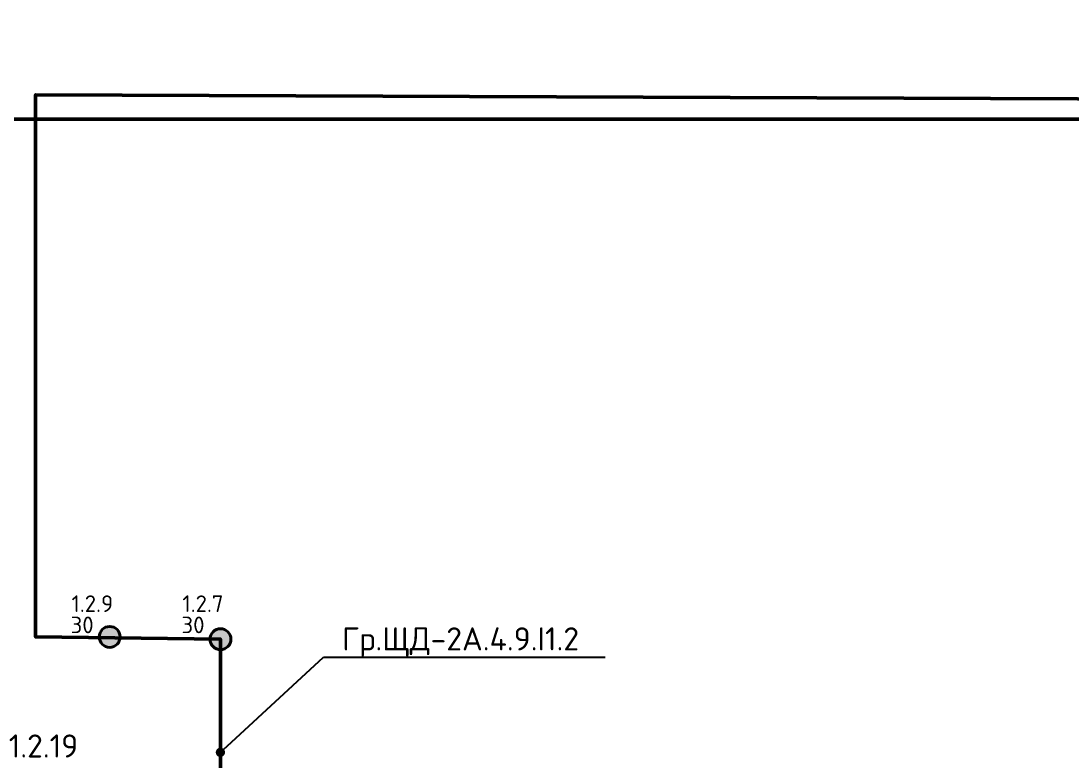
# Model space of a CAD drawing. Header units: millimetres. Extents: x -500444 to 437433, y -1435259 to 1593622.
# Drawn here: x -297292 to -285917, y -1383867 to -1375855 of the extents above; entities that cross this region are included whole.
import ezdxf
from ezdxf import colors
from ezdxf.entities.mleader import LeaderData, LeaderLine
from ezdxf.math import Vec2, Vec3

# ---------------------------------------------------------------- set-up
doc = ezdxf.new("R2010")
doc.units = ezdxf.units.MM
for name, color, linetype, lineweight in [('_АСУД_Щиты', 6, 'Continuous', 0), ('_Гр.ЩД-2A.4.9.I1.1', 6, 'Continuous', 50), ('_Гр.ЩД-2A.4.9.I1.2', 6, 'Continuous', 50), ('_освещение_dali', 3, 'Continuous', 50)]:
    doc.layers.add(name, color=color, linetype=linetype, lineweight=lineweight)
doc.layers.add('сВЕтильники', color=7, linetype='Continuous', lineweight=40, true_color=0x0000f0)
doc.styles.add('ISOCPEUR', font='isocpeur.ttf', dxfattribs={"height": 250})
doc.styles.add('TableTextStyle', font='isocpeur.ttf', dxfattribs={"width": 0.9})

# ---------------------------------------------------------------- blocks, each defined once
blk = doc.blocks.new('A$Cab2378fa')
at = {"lineweight": 25, "true_color": 0xfff5f5}
h = blk.add_hatch(color=7, dxfattribs=at)
h.dxf.hatch_style = 1
h.paths.add_polyline_path([(0, 0), (-142, -170, 0.174923), (3, -222, 0.197808), (162, -157)])
h.paths.add_polyline_path([(-163, 158), (0, 0), (148, 178, 0.175398), (3, 230, 0.209014)])
at = {"lineweight": 25}
h = blk.add_hatch(color=256, dxfattribs=at)
h.paths.add_polyline_path([(162, -157, 0.442338), (148, 178), (0, 0)])
h.paths.add_polyline_path([(-142, -170), (0, 0), (-163, 158, 0.430096)])
blk.add_circle((3, 4), 226)
blk = doc.blocks.new('A$C2267f1ef')
at = {"layer": 'сВЕтильники', "ltscale": 100, "xscale": 0.5, "yscale": 0.5, "zscale": 0.5}
for p in [(21833, 3828), (23033, 3803)]:
    blk.add_blockref('A$Cab2378fa', p, dxfattribs=at)
blk = doc.blocks.new('Гр.ЩД-2A.4.9.I1.2')
at = {"layer": '_Гр.ЩД-2A.4.9.I1.2', "color": 18, "true_color": 0x000000, "style": 'TableTextStyle'}
for p in [(21411, 3870), (22612, 3870)]:
    blk.add_text('30', height=180, dxfattribs=at).set_placement(p)
at = {"layer": '_Гр.ЩД-2A.4.9.I1.2', "ltscale": 100, "style": 'TableTextStyle'}
for tag, p, height in [('S', (133020, 10478), 250), ('41А', (131128, 9464), 180), ('41', (132678, 9464), 180), ('41', (134228, 9464), 180), ('41', (135778, 9464), 180), ('42А', (118108, 7686), 180), ('42', (118268, 6140), 180), ('42А', (118202, 4647), 180), ('30А', (16711, 4116), 180), ('30', (17955, 4100), 180), ('30', (19111, 4100), 180), ('30', (20266, 4100), 180), ('30', (21421, 4100), 180), ('30', (22622, 4100), 180), ('S', (119811, 3783), 250), ('42', (118268, 3127), 180), ('S', (20741, 2524), 250), ('29', (19160, 1690), 180), ('29', (21928, 1690), 180), ('42', (118268, 1621), 180), ('30', (17474, 826), 180), ('30', (18458, 826), 180), ('30', (19614, 826), 180), ('30', (20769, 826), 180), ('30', (21924, 826), 180), ('30А', (23183, 608), 180)]:
    blk.add_attdef(tag, p, '', height=height, dxfattribs=at)
blk = doc.blocks.new('_Dot')
at = {"color": 0, "linetype": 'ByBlock', "lineweight": -2}
blk.add_line((-0.5, 0), (-1, 0), dxfattribs=at)
at = {"color": 0, "linetype": 'ByBlock', "const_width": 0.5}
blk.add_lwpolyline([(-0.25, 0, 1), (0.25, 0, 1)], format="xyb", close=True, dxfattribs=at)

msp = doc.modelspace()

# ---------------------------------------------------------------- linework, layer by layer
at = {"layer": '_АСУД_Щиты', "ltscale": 100}
for points in [[(-299030, -1367380), (-299030, -1368621), (-298044, -1368621), (-298044, -1376918), (-228471, -1376918), (-228471, -1380119)], [(-307170, -1367950), (-307170, -1368621), (-298044, -1368621), (-298044, -1376918), (-228471, -1376918), (-228471, -1380119)], [(-300130, -1381460), (-300130, -1376918), (-228471, -1376918), (-228471, -1380119)]]:
    msp.add_lwpolyline(points, dxfattribs=at)
at = {"layer": '_Гр.ЩД-2A.4.9.I1.1', "ltscale": 100}
msp.add_lwpolyline([(-228471, -1376918), (-308097, -1376918), (-308097, -1372772)], dxfattribs=at)
at = {"layer": '_Гр.ЩД-2A.4.9.I1.2', "ltscale": 100}
msp.add_lwpolyline([(-228471, -1376918), (-297135, -1376653), (-297135, -1382524), (-295132, -1382548), (-295132, -1385797), (-300782, -1385797), (-300781, -1384396), (-296725, -1384396), (-296897, -1384207), (-297729, -1383974), (-298127, -1383974), (-297486, -1382547), (-300781, -1382546)], dxfattribs=at)

# ---------------------------------------------------------------- block references
at = {"layer": '_Гр.ЩД-2A.4.9.I1.2'}
ref = msp.add_blockref('Гр.ЩД-2A.4.9.I1.2', (-318166, -1386354), dxfattribs=at)
ref.add_attrib('S', '1.2.19', (-297425, -1383830), dxfattribs={"ltscale": 100, "height": 250, "style": 'TableTextStyle'})
ref.add_attrib('30', '1.2.7', (-295544, -1382254), dxfattribs={"ltscale": 100, "height": 180, "style": 'TableTextStyle'})
ref.add_attrib('30', '1.2.9', (-296745, -1382254), dxfattribs={"ltscale": 100, "height": 180, "style": 'TableTextStyle'})
at = {"layer": '_освещение_dali', "ltscale": 100}
msp.add_blockref('A$C2267f1ef', (-318166, -1386354), dxfattribs=at)

# ---------------------------------------------------------------- leaders
at = {"layer": '_Гр.ЩД-2A.4.9.I1.2'}
ml = msp.add_multileader_mtext('Standard', dxfattribs=at)
ml.set_content('Гр.ЩД-2A.4.9.I1.2', color=256, style='ISOCPEUR')
ml.set_leader_properties()
ml.set_arrow_properties(name='DOT')
ml.build(insert=Vec2(0, 0))
ml.multileader.update_dxf_attribs({"has_dogleg": 0, "text_left_attachment_type": 6, "text_right_attachment_type": 6, "arrow_head_size": 100})
ctx = ml.context
ctx.base_point, ctx.char_height, ctx.arrow_head_size, ctx.landing_gap_size, ctx.plane_origin = Vec3(-294014, -1382745), 250, 100, 200, Vec3(-209240, -1254473)
ctx.left_attachment, ctx.right_attachment = 6, 6
notes = []
notes.append((ctx, [(0, (1, 1, 0), (-294022, -1382745), (1, 0), 8, [(1, [(-295132, -1383774)], 0, [])])]))
ctx.mtext.insert, ctx.mtext.flow_direction = Vec3(-293814, -1382420), 5
for ctx, leaders in notes:
    for number, flags, end, landing, length, lines in leaders:
        leader = LeaderData()
        leader.index, (leader.has_last_leader_line, leader.has_dogleg_vector, leader.attachment_direction) = number, flags
        leader.last_leader_point, leader.dogleg_vector, leader.dogleg_length = Vec3(end), Vec3(landing), length
        for number, points, colour, breaks in lines:
            line = LeaderLine()
            line.index, line.vertices, line.color, line.breaks = number, Vec3.list(points), colors.encode_raw_color(colour), breaks
            leader.lines.append(line)
        ctx.leaders.append(leader)

doc.saveas('drawing.dxf')
